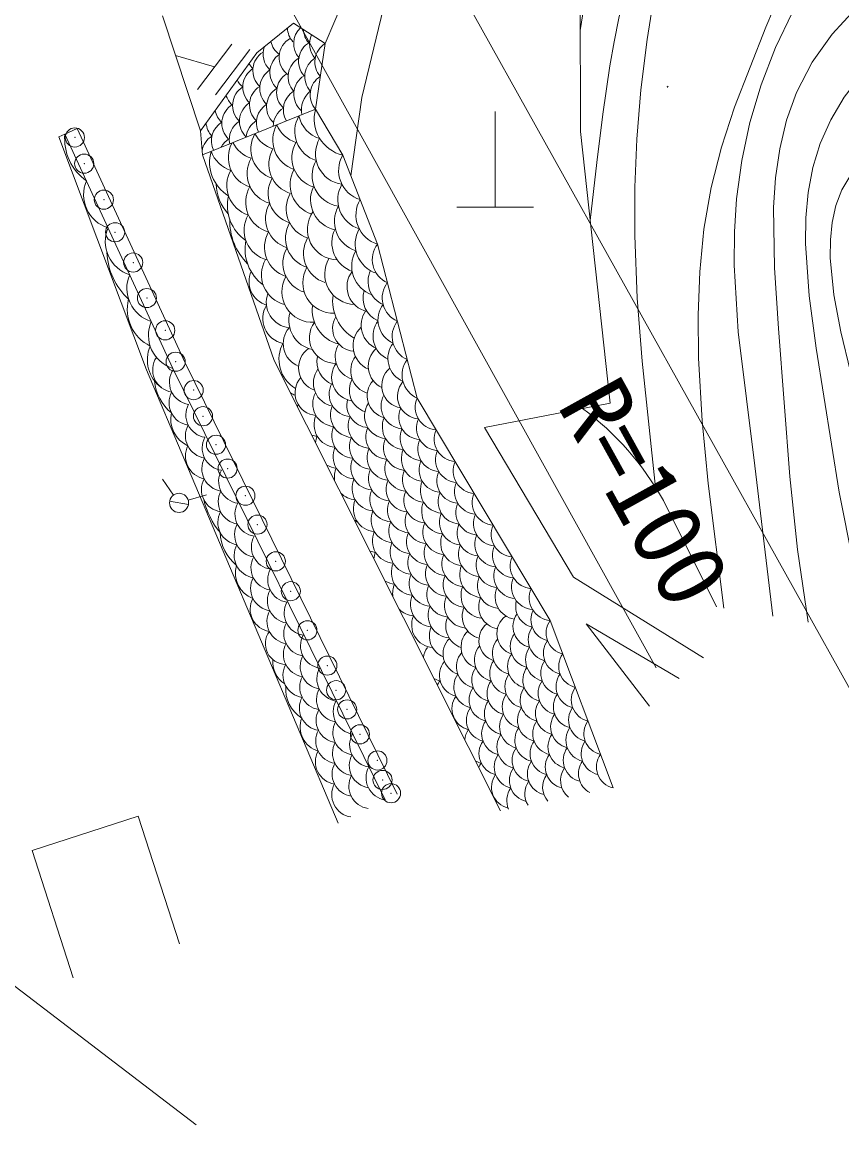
# Model space of a CAD drawing. Units: millimetres, scale not verified. Extents: x 40000 to 680000, y 20000 to 380000.
# Drawn here: x 403614 to 425012, y 241038 to 270134 of the extents above; entities that cross this region are included whole.
import ezdxf
from ezdxf.enums import TextEntityAlignment as Align

# ---------------------------------------------------------------- set-up
doc = ezdxf.new("R2010")
doc.units = ezdxf.units.MM
doc.header["$LTSCALE"] = 1000
doc.header["$PDMODE"] = 32
doc.header["$PDSIZE"] = 500
for name, color, linetype, lineweight in [('M-BGD', 7, 'Continuous', 13), ('M-STR-HTXT', 7, 'Continuous', 13), ('M-STR-STRC', 7, 'Continuous', 13)]:
    doc.layers.add(name, color=color, linetype=linetype, lineweight=lineweight)
doc.styles.add('ＭＳ ゴシック', font='')
doc.styles.get('ＭＳ ゴシック').set_extended_font_data('MS Gothic')

msp = doc.modelspace()

# ---------------------------------------------------------------- linework, layer by layer
at = {"layer": 'M-BGD'}
for p, q in [((405625, 279506), (420169, 253267)), ((418169, 273892), (418191, 267282)), ((411522, 269578), (413039, 273117)), ((413304, 271570), (412482, 268171)), ((407273, 270300), (408269, 267300)), ((409737, 269336), (410697, 270111)), ((411522, 269578), (410697, 270111)), ((409082, 269564), (408187, 268379)), ((411273, 267862), (411522, 269578)), ((408634, 268972), (407615, 269269)), ((408269, 267300), (409737, 269336)), ((409557, 269426), (408662, 268241)), ((420478, 268466), (420480, 268468)), ((412482, 268171), (412192, 266124)), ((411273, 267862), (408317, 266670)), ((411982, 266664), (411273, 267862)), ((415960, 265301), (415960, 267801)), ((404726, 267212), (404570, 267144)), ((404570, 267144), (406858, 261052)), ((405044, 267358), (404726, 267212)), ((404726, 267212), (407546, 261089)), ((407546, 261090), (404726, 267212)), ((405044, 267358), (407864, 261236)), ((408269, 267300), (408317, 266670)), ((418966, 260180), (418191, 267282)), ((408317, 266670), (410195, 261296)), ((411982, 266664), (412887, 264336)), ((414960, 265301), (416960, 265301)), ((412887, 264336), (413925, 260313)), ((416102, 249525), (410195, 261296)), ((406858, 261052), (411860, 249202)), ((413090, 249813), (407546, 261089)), ((413404, 249967), (407864, 261236)), ((417400, 254503), (413925, 260313)), ((415682, 259544), (418966, 260180)), ((418007, 255632), (415682, 259544)), ((407279, 258191), (407565, 257781)), ((407462, 257620), (407954, 257532)), ((407948, 257647), (408427, 257788)), ((420356, 257635), (421740, 254860)), ((421400, 253525), (418007, 255632)), ((419041, 250128), (417400, 254503)), ((418338, 254414), (420766, 252987)), ((419990, 252262), (418338, 254414)), ((403872, 248492), (406644, 249385)), ((406644, 249385), (407717, 246054)), ((404945, 245161), (403872, 248492))]:
    msp.add_line(p, q, dxfattribs=at)
for points in [[(429112, 276306), (427339, 275730), (425524, 275163), (423247, 274595), (422710, 274414), (422208, 274196), (421752, 273928), (421351, 273601), (421034, 273235), (420770, 272816), (420551, 272352), (420372, 271854), (420109, 270788), (419931, 269688), (419771, 268366), (419664, 267083), (419610, 265822), (419608, 264564), (419675, 262928), (419803, 261278), (420153, 257973)], [(419606, 275281), (419214, 274352), (419024, 273885), (418857, 273411), (418671, 272717), (418529, 272010), (418350, 270966), (418182, 269920)], [(429445, 275239), (428307, 274831), (427141, 274458), (426032, 274017), (425525, 273738), (425065, 273405), (424721, 273077), (424413, 272708), (423881, 271874), (423434, 270955), (423033, 270004), (422214, 267914), (421871, 266874), (421600, 265817), (421412, 264725), (421304, 263612), (421263, 262487), (421276, 261361), (421368, 259716), (421524, 258082), (421936, 254827)], [(429877, 274180), (429626, 274069), (429026, 273854), (428407, 273682), (426972, 273272), (426287, 273004), (425651, 272657), (425260, 272367), (424898, 272036), (424260, 271269), (423725, 270400), (423281, 269474), (422907, 268501), (422614, 267516), (422401, 266521), (422267, 265518), (422213, 264654), (422207, 263786), (422309, 262041), (422741, 258547), (423215, 254614)], [(430277, 273203), (428291, 272170), (427157, 271646), (426602, 271362), (426070, 271038), (425373, 270482), (424759, 269824), (424240, 269088), (423832, 268296), (423572, 267574), (423393, 266830), (423284, 266068), (423233, 265293), (423254, 263716), (423360, 262133), (423658, 258263), (423859, 256359), (424138, 254460)], [(419496, 271477), (419333, 270863), (419192, 270243), (419068, 269620), (418959, 268993), (418775, 267733), (418616, 266470), (418445, 264953)], [(430934, 271727), (429822, 271363), (428740, 270899), (428001, 270548), (427283, 270162), (426601, 269723), (425971, 269212), (425496, 268720), (425079, 268175), (424728, 267588), (424452, 266970), (424258, 266338), (424137, 265689), (424077, 265026), (424068, 264353), (424165, 262988), (424346, 261621), (424942, 257856), (425310, 256016), (425761, 254189)], [(431472, 270411), (430514, 270065), (429579, 269660), (428875, 269284), (428206, 268853), (427097, 267988), (426491, 267488), (425909, 266960), (425402, 266388), (425018, 265759), (424863, 265343), (424764, 264904), (424716, 264447), (424711, 263976), (424803, 263011), (424986, 262045), (425242, 260999), (425535, 259987), (426211, 258037), (427734, 254238), (427910, 253831)], [(420457, 268457), (420459, 268431), (420467, 268443), (420478, 268466)]]:
    msp.add_lwpolyline(points, dxfattribs=at)
msp.add_circle((407708, 257576), 250, dxfattribs=at)
for centre, radius, start, end in [((411109, 270002), 570, 181.8162, 221.3057), ((411271, 269579), 570, 133.3816, 221.3057), ((411524, 269972), 570, 182.7666, 221.3057), ((411685, 269570), 570, 155.3752, 221.3057), ((410473, 269302), 570, 159.8288, 226.6544), ((410661, 269755), 570, 192.4271, 234.1733), ((410892, 269221), 570, 119.1208, 234.1733), ((411400, 269114), 570, 119.8417, 221.3057), ((411826, 269096), 570, 122.2148, 221.3057), ((410205, 268873), 570, 122.2148, 226.6544), ((410650, 268824), 570, 124.5295, 226.6544), ((411126, 268709), 570, 119.8417, 221.3057), ((411561, 268712), 570, 122.2148, 221.3057), ((409942, 268443), 570, 122.2148, 226.6544), ((410029, 269339), 570, 209.8198, 226.6544), ((410386, 268406), 570, 122.2148, 226.6544), ((409735, 268885), 570, 206.8201, 230.4596), ((410825, 268307), 570, 122.2148, 226.6544), ((411276, 268256), 570, 122.2148, 229.3559), ((411701, 268238), 570, 122.2148, 221.3057), ((409676, 267964), 570, 122.2148, 226.6544), ((410118, 267977), 570, 122.2148, 226.6544), ((410563, 267928), 570, 122.2148, 226.6544), ((411002, 267851), 570, 122.2148, 211.2097), ((411566, 267836), 662, 130.9495, 190.3171), ((409394, 267495), 570, 120.2636, 226.6544), ((409481, 268391), 570, 196.898, 226.6544), ((409855, 267547), 570, 122.2148, 226.6544), ((410298, 267510), 570, 122.2148, 205.7611), ((409211, 267935), 570, 190.6681, 227.3478), ((410738, 267411), 570, 122.2148, 179.4558), ((412194, 267598), 957, 163.9672, 257.2405), ((408982, 267549), 570, 184.781, 223.2244), ((409123, 267039), 570, 122.2148, 206.0726), ((409589, 267068), 570, 122.2148, 191.162), ((410031, 267081), 570, 121.7204, 174.805), ((410954, 267053), 800, 149.9302, 252.5588), ((411001, 267759), 800, 202.4077, 252.5588), ((411530, 267285), 800, 149.9302, 252.5588), ((411619, 267858), 800, 192.426, 252.5588), ((406076, 267092), 1356, 174.9203, 234.5533), ((408870, 266677), 570, 122.2148, 170.2334), ((410382, 266822), 800, 149.9302, 252.5588), ((410400, 267590), 800, 207.2778, 252.5588), ((409307, 266599), 570, 122.2148, 151.984), ((409794, 266596), 800, 151.0764, 253.2017), ((409830, 267344), 800, 206.2046, 252.5588), ((410853, 266426), 800, 149.9302, 252.5588), ((411454, 266595), 800, 149.9302, 252.5588), ((412071, 266694), 800, 149.9302, 262.0555), ((409538, 266478), 1032, 163.9956, 238.4934), ((409301, 267028), 800, 199.397, 252.5588), ((410283, 266180), 800, 149.9302, 254.9154), ((412675, 266263), 800, 149.9302, 252.5588), ((409754, 265864), 800, 149.9302, 252.5588), ((411407, 265889), 800, 149.9302, 252.5588), ((411982, 266121), 800, 149.9302, 262.0555), ((406124, 265629), 907, 156.7552, 252.7184), ((410834, 265658), 800, 149.9302, 252.5588), ((409855, 265933), 1177, 181.203, 223.0155), ((410247, 265432), 800, 149.3588, 255.5352), ((411306, 265262), 800, 149.9302, 252.5588), ((411941, 265496), 800, 155.2197, 257.8483), ((412653, 265501), 800, 149.9302, 252.5588), ((410090, 265352), 1119, 167.3109, 235.1781), ((410767, 265006), 800, 149.9302, 252.5588), ((413127, 265099), 800, 149.9302, 252.5588), ((410206, 264700), 800, 149.9302, 255.937), ((411859, 264725), 800, 144.9893, 268.5891), ((412564, 264928), 800, 149.9302, 252.5588), ((410598, 264939), 1566, 178.2569, 225.2773), ((411287, 264494), 800, 149.9302, 252.5588), ((406688, 264405), 907, 156.7552, 252.7184), ((410739, 264256), 800, 149.9302, 252.5588), ((411758, 264097), 800, 149.9302, 252.5588), ((412499, 264379), 800, 155.2197, 250.2784), ((413106, 264337), 800, 149.9302, 252.1709), ((410609, 264214), 1178, 169.2404, 233.2486), ((411220, 263842), 800, 149.9302, 252.5588), ((413418, 263936), 664, 143.0432, 245.8826), ((407592, 264194), 1768, 182.3224, 227.1512), ((410659, 263535), 800, 149.9302, 255.937), ((412312, 263561), 800, 149.9302, 268.097), ((413017, 263764), 800, 149.9302, 250.1507), ((410184, 263362), 648, 156.2898, 252.7752), ((411739, 263330), 800, 149.9302, 271.9741), ((412759, 263226), 664, 143.0432, 257.5134), ((413307, 263365), 664, 155.105, 245.8826), ((407252, 263180), 907, 156.7552, 252.7184), ((411192, 263092), 800, 149.9302, 273.6165), ((413677, 262931), 664, 143.0432, 245.8826), ((410657, 262818), 671, 159.6971, 263.6064), ((413175, 262937), 664, 163.7033, 245.8826), ((407421, 262631), 1065, 165.481, 243.9926), ((412090, 262606), 903, 171.3436, 256.4382), ((412860, 262862), 1142, 172.3523, 239.5633), ((413567, 262359), 664, 143.0432, 245.8826), ((410564, 262395), 670, 148.9636, 257.2864), ((411344, 262336), 768, 163.9879, 258.3363), ((413128, 262218), 664, 146.1611, 245.8826), ((407816, 261956), 907, 156.7552, 252.7184), ((411788, 261895), 675, 143.8564, 272.1698), ((412322, 262137), 604, 149.9955, 263.8844), ((412915, 261680), 664, 132.5997, 246.8587), ((413437, 261935), 664, 143.4561, 245.5925), ((413937, 261925), 664, 143.0432, 245.8826), ((411059, 261737), 632, 139.036, 248.0507), ((407787, 261316), 907, 156.7552, 233.5766), ((411210, 261329), 894, 151.106, 238.7791), ((411448, 261108), 618, 125.4644, 250.6049), ((412404, 261403), 618, 148.2814, 253.627), ((413267, 261149), 618, 131.5963, 244.6434), ((413826, 261353), 664, 143.0432, 245.8826), ((407607, 261051), 588, 146.3991, 261.3426), ((411926, 261255), 618, 166.2051, 250.6049), ((412808, 261029), 618, 143.1474, 252.8253), ((414196, 260920), 664, 143.0432, 245.8826), ((408045, 260731), 588, 145.7099, 261.3426), ((411834, 260707), 618, 143.6931, 259.6641), ((412311, 260855), 618, 143.6931, 261.9964), ((413593, 260641), 593, 129.8026, 260.5564), ((408262, 260860), 1198, 184.6408, 231.0731), ((411329, 260451), 593, 138.0372, 265.5564), ((412748, 260522), 593, 150.9817, 251.9078), ((413214, 260374), 593, 137.6314, 255.5564), ((414004, 260361), 593, 139.3415, 265.5564), ((408035, 260189), 588, 151.4752, 261.3426), ((410971, 260960), 618, 235.2127, 248.0321), ((411792, 260164), 593, 151.2347, 265.5564), ((412221, 260421), 593, 153.6168, 265.5564), ((408473, 259870), 588, 151.4752, 261.3426), ((411363, 259908), 593, 156.215, 161.8727), ((412683, 260134), 593, 166.6123, 265.5564), ((413146, 259848), 593, 146.0172, 265.5564), ((413575, 260104), 593, 151.1667, 265.5564), ((414467, 260074), 593, 156.215, 265.5564), ((408262, 259765), 771, 167.8022, 245.0155), ((411825, 259621), 593, 156.215, 265.5564), ((412254, 259878), 593, 156.215, 265.5564), ((414038, 259818), 593, 156.215, 265.5564), ((413667, 253897), 7663, 29.1905, 53.2965), ((408463, 259328), 588, 151.4752, 261.3426), ((412288, 259334), 593, 156.215, 265.5564), ((412717, 259591), 593, 156.215, 265.5564), ((413180, 259304), 593, 156.215, 265.5564), ((413609, 259561), 593, 156.215, 265.5564), ((414501, 259531), 593, 156.215, 265.5564), ((408901, 259008), 588, 151.4752, 261.3426), ((411363, 259908), 593, 251.4243, 265.5564), ((411859, 259077), 593, 156.215, 172.791), ((412751, 259047), 593, 156.215, 265.5564), ((413643, 259017), 593, 156.215, 265.5564), ((414072, 259274), 593, 156.215, 265.5564), ((414964, 259244), 593, 156.215, 265.5564), ((408485, 258802), 609, 154.226, 258.5917), ((412322, 258791), 593, 156.215, 265.5564), ((413214, 258761), 593, 156.215, 265.5564), ((414106, 258731), 593, 156.215, 265.5564), ((414535, 258987), 593, 156.215, 265.5564), ((408891, 258466), 588, 151.4752, 261.3426), ((412785, 258504), 593, 156.215, 265.5564), ((413676, 258474), 593, 156.215, 265.5564), ((414568, 258444), 593, 156.215, 265.5564), ((414997, 258701), 593, 156.215, 265.5564), ((409329, 258147), 588, 151.4752, 261.3426), ((411859, 259077), 593, 240.5061, 265.5564), ((412356, 258247), 593, 156.215, 188.6347), ((413247, 258217), 593, 156.215, 265.5564), ((414139, 258187), 593, 156.215, 265.5564), ((415031, 258157), 593, 156.215, 265.5564), ((415460, 258414), 593, 156.215, 265.5564), ((408881, 257924), 588, 151.4752, 261.3426), ((412818, 257961), 593, 156.215, 265.5564), ((413710, 257931), 593, 156.215, 265.5564), ((414602, 257901), 593, 156.215, 265.5564), ((415494, 257871), 593, 156.215, 265.5564), ((409319, 257605), 588, 151.4752, 261.3426), ((412356, 258247), 593, 224.6623, 265.5564), ((413281, 257674), 593, 156.215, 265.5564), ((414173, 257644), 593, 156.215, 265.5564), ((415065, 257614), 593, 156.215, 265.5564), ((415957, 257584), 593, 156.215, 265.5564), ((410359, 258121), 2056, 192.8816, 219.9362), ((409756, 257285), 588, 151.4752, 261.3426), ((412852, 257417), 593, 156.215, 265.5564), ((413744, 257387), 593, 156.215, 265.5564), ((414636, 257357), 593, 156.215, 265.5564), ((415528, 257327), 593, 156.215, 265.5564), ((409309, 257063), 588, 151.4752, 261.3426), ((413315, 257131), 593, 156.215, 265.5564), ((414207, 257101), 593, 156.215, 265.5564), ((415099, 257071), 593, 156.215, 265.5564), ((415990, 257041), 593, 156.215, 265.5564), ((409746, 256743), 588, 151.4752, 261.3426), ((412389, 257704), 593, 260.4425, 265.5564), ((412886, 256874), 593, 156.215, 161.9851), ((413778, 256844), 593, 156.215, 265.5564), ((414670, 256814), 593, 156.215, 265.5564), ((415561, 256784), 593, 156.215, 265.5564), ((416453, 256754), 593, 156.215, 265.5564), ((409960, 256850), 1179, 182.3354, 230.4823), ((410184, 256424), 588, 151.4752, 261.3426), ((413349, 256587), 593, 156.215, 265.5564), ((414240, 256557), 593, 156.215, 265.5564), ((415132, 256527), 593, 156.215, 265.5564), ((416024, 256497), 593, 156.215, 265.5564), ((409736, 256201), 588, 151.4752, 261.3426), ((413811, 256300), 593, 156.215, 265.5564), ((414703, 256270), 593, 156.215, 265.5564), ((415595, 256240), 593, 156.215, 265.5564), ((416487, 256210), 593, 156.215, 265.5564), ((410174, 255882), 588, 151.4752, 261.3426), ((412886, 256874), 593, 251.312, 265.5564), ((413382, 256044), 593, 156.215, 172.9331), ((414274, 256014), 593, 156.215, 265.5564), ((415166, 255984), 593, 156.215, 265.5564), ((416058, 255954), 593, 156.215, 265.5564), ((416950, 255924), 593, 156.215, 265.5564), ((409879, 255735), 700, 162.9768, 249.8409), ((410612, 255562), 588, 151.4752, 261.3426), ((413845, 255757), 593, 156.215, 265.5564), ((414737, 255727), 593, 156.215, 265.5564), ((415629, 255697), 593, 156.215, 265.5564), ((416521, 255667), 593, 156.215, 265.5564), ((410164, 255340), 588, 151.4752, 261.3426), ((413382, 256044), 593, 240.3639, 265.5564), ((414308, 255470), 593, 156.215, 265.5564), ((415200, 255440), 593, 156.215, 265.5564), ((416092, 255410), 593, 156.215, 265.5564), ((416984, 255380), 593, 156.215, 265.5564), ((410602, 255020), 588, 151.4752, 261.3426), ((413879, 255214), 593, 156.215, 188.8921), ((414771, 255184), 593, 156.215, 265.5564), ((415663, 255154), 593, 156.215, 265.5564), ((416554, 255124), 593, 156.215, 260.9606), ((417446, 255094), 593, 156.215, 265.5564), ((410154, 254798), 588, 151.4752, 261.3426), ((411040, 254701), 588, 151.4752, 261.3426), ((414342, 254927), 593, 156.215, 265.5564), ((415234, 254897), 593, 156.215, 265.5564), ((416125, 254867), 593, 156.215, 259.8751), ((417060, 254874), 562, 165.4094, 256.8634), ((410592, 254479), 588, 151.4752, 261.3426), ((413879, 255214), 593, 224.4049, 265.5564), ((414375, 254384), 593, 156.215, 265.5564), ((414804, 254640), 593, 156.215, 265.5564), ((415696, 254610), 593, 156.215, 254.8924), ((416569, 254160), 562, 125.273, 251.8634), ((416990, 254349), 562, 144.2563, 256.8634), ((417458, 254524), 562, 154.3876, 256.8634), ((411030, 254159), 588, 151.4752, 261.3426), ((414838, 254097), 593, 156.215, 247.2671), ((415267, 254354), 593, 156.215, 250.6976), ((416101, 253984), 562, 129.8163, 251.8634), ((417388, 253999), 562, 144.2563, 256.8634), ((417856, 254175), 562, 144.2563, 256.8634), ((410503, 253897), 542, 143.7877, 269.0301), ((411468, 253839), 588, 151.4752, 261.3426), ((415164, 253633), 562, 134.7276, 251.8634), ((415633, 253809), 562, 132.9185, 251.8634), ((416452, 253648), 562, 139.2213, 256.8634), ((416920, 253823), 562, 144.2563, 256.8634), ((411020, 253617), 588, 151.4752, 261.3426), ((414649, 253471), 562, 144.2563, 173.7048), ((415984, 253472), 562, 139.2252, 256.8634), ((417318, 253474), 562, 144.2563, 256.8634), ((417786, 253649), 562, 144.2563, 256.8634), ((410842, 253424), 690, 175.1257, 237.3676), ((411458, 253298), 588, 151.4752, 261.3426), ((415069, 253071), 562, 139.842, 256.8634), ((415515, 253297), 562, 139.223, 256.8634), ((416382, 253123), 562, 144.2563, 256.8634), ((416850, 253298), 562, 144.2563, 256.8634), ((417716, 253124), 562, 144.2563, 256.8634), ((418184, 253300), 562, 144.2563, 256.8634), ((411010, 253075), 588, 151.4752, 261.3426), ((411895, 252978), 588, 151.4752, 261.3426), ((415914, 252947), 562, 144.2563, 256.8634), ((417248, 252948), 562, 144.2563, 256.8634), ((411448, 252756), 588, 151.4752, 261.3426), ((414649, 253471), 562, 239.5922, 256.8634), ((414977, 252596), 562, 144.2563, 158.1555), ((415445, 252771), 562, 144.2563, 256.8634), ((416312, 252597), 562, 144.2563, 256.8634), ((416780, 252773), 562, 144.2563, 256.8634), ((417646, 252599), 562, 144.2563, 256.8634), ((418114, 252775), 562, 144.2563, 256.8634), ((411388, 252712), 896, 174.8528, 237.9019), ((411885, 252436), 588, 151.4752, 261.3426), ((415844, 252422), 562, 144.2563, 256.8634), ((416710, 252248), 562, 144.2563, 256.8634), ((417178, 252423), 562, 144.2563, 256.8634), ((418044, 252249), 562, 144.2563, 256.8634), ((418512, 252425), 562, 144.2563, 256.8634), ((411438, 252214), 588, 151.4752, 261.3426), ((412323, 252117), 588, 151.4752, 261.3426), ((415397, 252196), 562, 144.2563, 256.8634), ((416242, 252072), 562, 144.2563, 256.8634), ((417576, 252074), 562, 144.2563, 256.8634), ((411875, 251894), 588, 151.4752, 261.3426), ((415774, 251896), 562, 144.2563, 256.8634), ((416640, 251722), 562, 144.2563, 256.8634), ((417108, 251898), 562, 144.2563, 256.8634), ((417974, 251724), 562, 144.2563, 256.8634), ((418442, 251900), 562, 144.2563, 256.8634), ((411531, 251723), 660, 159.6765, 253.1412), ((412313, 251575), 588, 151.4752, 261.3426), ((416172, 251547), 562, 144.2563, 256.8634), ((417038, 251373), 562, 144.2563, 256.8634), ((417506, 251548), 562, 144.2563, 256.8634), ((418372, 251374), 562, 144.2563, 256.8634), ((418841, 251550), 562, 144.2563, 256.8634), ((411865, 251352), 588, 151.4752, 261.3426), ((412751, 251255), 588, 151.4752, 261.3426), ((415725, 251321), 562, 144.2563, 173.2717), ((416570, 251197), 562, 144.2563, 256.8634), ((417904, 251199), 562, 144.2563, 256.8634), ((412303, 251033), 588, 151.4752, 261.3426), ((416102, 251022), 562, 144.2563, 256.8634), ((416968, 250848), 562, 144.2563, 256.8634), ((417436, 251023), 562, 144.2563, 256.8634), ((418302, 250849), 562, 144.2563, 256.8634), ((418771, 251025), 562, 144.2563, 256.8634), ((411855, 250810), 588, 151.4752, 261.3426), ((412741, 250713), 588, 151.4752, 261.3426), ((415725, 251321), 562, 240.0254, 256.8634), ((416500, 250672), 562, 144.2563, 256.8634), ((417366, 250498), 562, 144.2563, 256.8634), ((417834, 250673), 562, 144.2563, 256.8634), ((418701, 250500), 562, 144.2563, 241.9156), ((419169, 250675), 562, 144.2563, 256.8634), ((412293, 250491), 588, 151.4752, 261.3426), ((413179, 250394), 588, 151.4752, 261.3426), ((416053, 250446), 562, 144.2563, 157.8398), ((416898, 250322), 562, 144.2563, 256.8634), ((418232, 250324), 562, 144.2563, 230.7167), ((412731, 250171), 588, 151.4752, 261.3426), ((416430, 250147), 562, 144.2563, 256.8634), ((417296, 249973), 562, 144.2563, 212.3049), ((417764, 250148), 562, 144.2563, 221.0872), ((412283, 249949), 588, 151.4752, 261.3426), ((416828, 249797), 562, 144.2563, 204.0084)]:
    msp.add_arc(centre, radius, start, end, dxfattribs=at)
for p in [(404988, 267125), (405232, 266440), (405745, 265498), (406038, 264647), (406511, 263856), (406869, 262928), (407347, 262084), (407619, 261263), (408089, 260522), (408334, 259840), (408674, 259094), (408976, 258472), (409441, 257762), (409756, 257008), (410234, 256048), (410627, 255268), (411060, 254245), (411581, 253324), (411809, 252680), (412098, 252179), (412431, 251528), (412888, 250844), (413022, 250335), (413244, 249988)]:
    msp.add_point(p, dxfattribs=at)
at = {"layer": 'M-STR-HTXT'}
msp.add_line((410710, 278758), (431727, 241038), dxfattribs=at)
at = {"layer": 'M-STR-STRC'}
msp.add_line((381169, 261994), (408151, 241319), dxfattribs=at)

# ---------------------------------------------------------------- texts
at = {"layer": 'M-BGD', "style": 'ＭＳ ゴシック'}
msp.add_text('R=100', height=1833, rotation=298.999, dxfattribs=at).set_placement((418593, 257141), align=Align.BOTTOM_CENTER)

doc.saveas('drawing.dxf')
